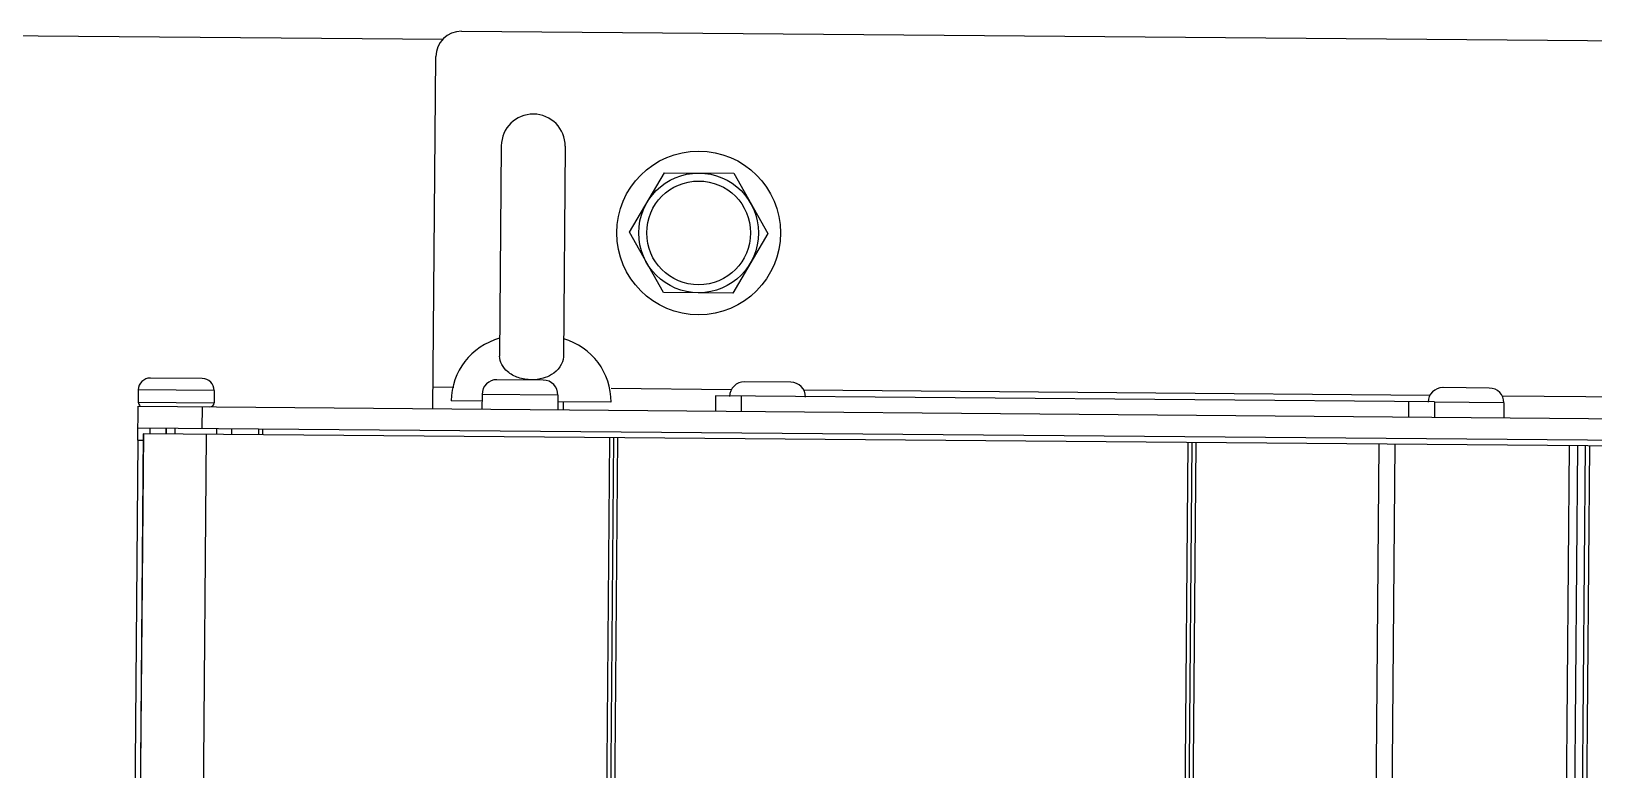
# Model space of a CAD drawing. Header units: millimetres. Extents: x 0 to 10500, y 0 to 7425.
# Drawn here: x 3535.3 to 3731, y 5959.5 to 6052 of the extents above; entities that cross this region are included whole.
import ezdxf

# ---------------------------------------------------------------- set-up
doc = ezdxf.new("R2010")
doc.units = ezdxf.units.MM
doc.header["$LTSCALE"] = 577.5
doc.layers.get('0').update_dxf_attribs({"linetype": 'CONTINUOUS'})
doc.layers.add('AXES', color=7, linetype='CONTINUOUS')

msp = doc.modelspace()

# ---------------------------------------------------------------- linework, layer by layer
at = {"color": 7, "linetype": 'Continuous'}
for p, q in [((3499.12, 6051.74), (3586.91, 6051)), ((3589.22, 6051.98), (3929.01, 6049.15)), ((3585.63, 6004.71), (3586, 6048.81)), ((3594.2, 6037.64), (3593.98, 6011.29)), ((3602.2, 6037.58), (3601.98, 6011.22)), ((3599.46, 6008.3), (3593.66, 6008.35)), ((3588.24, 6007.39), (3585.65, 6007.41)), ((3591.79, 6006.51), (3591.78, 6004.66)), ((3601.29, 6006.43), (3591.79, 6006.51)), ((3601.29, 6006.43), (3601.28, 6004.58)), ((3623.03, 6007.1), (3607.95, 6007.23)), ((3621.04, 6006.32), (3621.03, 6004.42)), ((3711.04, 6005.57), (3621.04, 6006.32)), ((3624.24, 6006.29), (3624.23, 6004.39)), ((3630.46, 6008.04), (3624.66, 6008.09)), ((3710.48, 6006.37), (3632.07, 6007.02)), ((3717.91, 6007.31), (3712.11, 6007.36)), ((3797.97, 6005.64), (3719.52, 6006.3)), ((3548.7, 6000.77), (3548.73, 6005.02)), ((3548.73, 6005.02), (3968.72, 6001.52)), ((3556.73, 6004.95), (3556.71, 6002.25)), ((3591.79, 6005.66), (3587.94, 6005.69)), ((3607.93, 6005.53), (3601.35, 6005.58)), ((3601.94, 6005.58), (3601.93, 6004.58)), ((3707.83, 6003.69), (3707.84, 6005.59)), ((3711.04, 6005.57), (3711.03, 6003.67)), ((3719.74, 6005.44), (3711.04, 6005.52)), ((3719.74, 6005.44), (3719.72, 6003.59)), ((3548.71, 6002.32), (3968.69, 5998.82)), ((3550.21, 6002.31), (3550.2, 6001.56)), ((3549.37, 6001.56), (3540.66, 4957.51)), ((3549.38, 6001.56), (3540.66, 4957.51)), ((3557.26, 6001.5), (3548.55, 4957.45)), ((3548.7, 6000.77), (3549.45, 6000.76)), ((3966.42, 5998.08), (3549.36, 6001.56)), ((3563.81, 6002.19), (3563.8, 6001.44)), ((3564.31, 6002.19), (3564.3, 6001.44)), ((3599.06, 4957.02), (3607.78, 6001.08)), ((3599.56, 4957.02), (3608.28, 6001.07)), ((3600.06, 4957.02), (3608.78, 6001.07)), ((3680.17, 6000.47), (3671.46, 4956.42)), ((3680.67, 6000.47), (3671.96, 4956.42)), ((3681.18, 6000.46), (3672.46, 4956.41)), ((3704.09, 6000.27), (3695.38, 4956.22)), ((3706.08, 6000.26), (3697.36, 4956.2)), ((3719.23, 4956.02), (3727.95, 6000.07)), ((3728.95, 6000.07), (3720.23, 4956.01)), ((3721.23, 4956), (3729.95, 6000.06)), ((3730.45, 6000.05), (3721.73, 4956))]:
    msp.add_line(p, q, dxfattribs=at)
at = {"color": 6, "linetype": 'Continuous'}
for p, q in [((3556.76, 6008.5), (3550.26, 6008.56)), ((3548.75, 6007.07), (3548.74, 6005.52)), ((3558.25, 6006.99), (3548.75, 6007.07)), ((3558.25, 6006.99), (3558.23, 6005.44)), ((3548.74, 6005.52), (3558.23, 6005.44)), ((3552.21, 6002.29), (3552.2, 6001.54)), ((3552.26, 6001.54), (3552.26, 6002.29)), ((3553.32, 6002.28), (3553.31, 6001.53)), ((3558.58, 6001.49), (3558.58, 6002.24)), ((3560.41, 6002.22), (3560.4, 6001.47)), ((3548.7, 6000.77), (3540, 4958.32))]:
    msp.add_line(p, q, dxfattribs=at)
at = {"color": 7, "linetype": 'Continuous'}
msp.add_circle((3618.91, 6026.73), 6.5, dxfattribs=at)
for centre, radius, start, end in [((3589.2, 6048.78), 3.2, 89.5219, 179.5219), ((3598.2, 6037.61), 4, 359.5219, 179.5219), ((3596.14, 6005.62), 8.2, 105.2384, 179.5219), ((3599.74, 6005.59), 8.2, 359.5219, 73.8053), ((3593.64, 6006.5), 1.85, 89.5219, 179.5219), ((3599.44, 6006.45), 1.85, 359.5219, 89.5219), ((3624.64, 6006.24), 1.85, 89.5219, 179.5219), ((3630.44, 6006.19), 1.85, 359.5219, 89.5219), ((3712.09, 6005.51), 1.85, 89.5219, 179.5219), ((3717.89, 6005.46), 1.85, 359.5219, 89.5219)]:
    msp.add_arc(centre, radius, start, end, dxfattribs=at)
at = {"color": 6, "linetype": 'Continuous'}
for centre, radius, start, end in [((3550.25, 6007.06), 1.5, 89.5219, 179.5219), ((3556.75, 6007), 1.5, 359.5219, 89.5219), ((3549.24, 6005.52), 0.5, 179.5219, 239.5219), ((3557.73, 6005.45), 0.5, 269.5219, 359.5219)]:
    msp.add_arc(centre, radius, start, end, dxfattribs=at)
at = {"color": 7, "linetype": 'Continuous'}
for points in [[(3594.98, 6009.37), (3594.42, 6009.84), (3593.98, 6010.58), (3593.99, 6011.3)], [(3596.32, 6008.62), (3595.84, 6008.79), (3595.37, 6009.04), (3594.98, 6009.37)], [(3597.96, 6008.34), (3597.41, 6008.35), (3596.85, 6008.44), (3596.32, 6008.62)], [(3599.43, 6008.54), (3598.96, 6008.4), (3598.46, 6008.34), (3597.96, 6008.34)]]:
    msp.add_open_spline(points, degree=3, dxfattribs=at)
msp.add_open_spline([(3601.98, 6011.23), (3601.97, 6010.33), (3600.98, 6009.11), (3599.8, 6008.64), (3599.43, 6008.54)], degree=3, knots=[0, 0, 0, 0, 0.703229, 1, 1, 1, 1], dxfattribs=at)
at = {"layer": 'AXES', "color": 7, "linetype": 'Continuous'}
for p, q in [((3610.25, 6026.81), (3614.65, 6034.27)), ((3614.65, 6034.27), (3623.31, 6034.2)), ((3623.31, 6034.2), (3627.57, 6026.66)), ((3614.52, 6019.27), (3610.25, 6026.81)), ((3627.57, 6026.66), (3623.18, 6019.2)), ((3623.18, 6019.2), (3614.52, 6019.27))]:
    msp.add_line(p, q, dxfattribs=at)
for radius in [10.25, 7.5]:
    msp.add_circle((3618.91, 6026.73), radius, dxfattribs=at)

doc.saveas('drawing.dxf')
